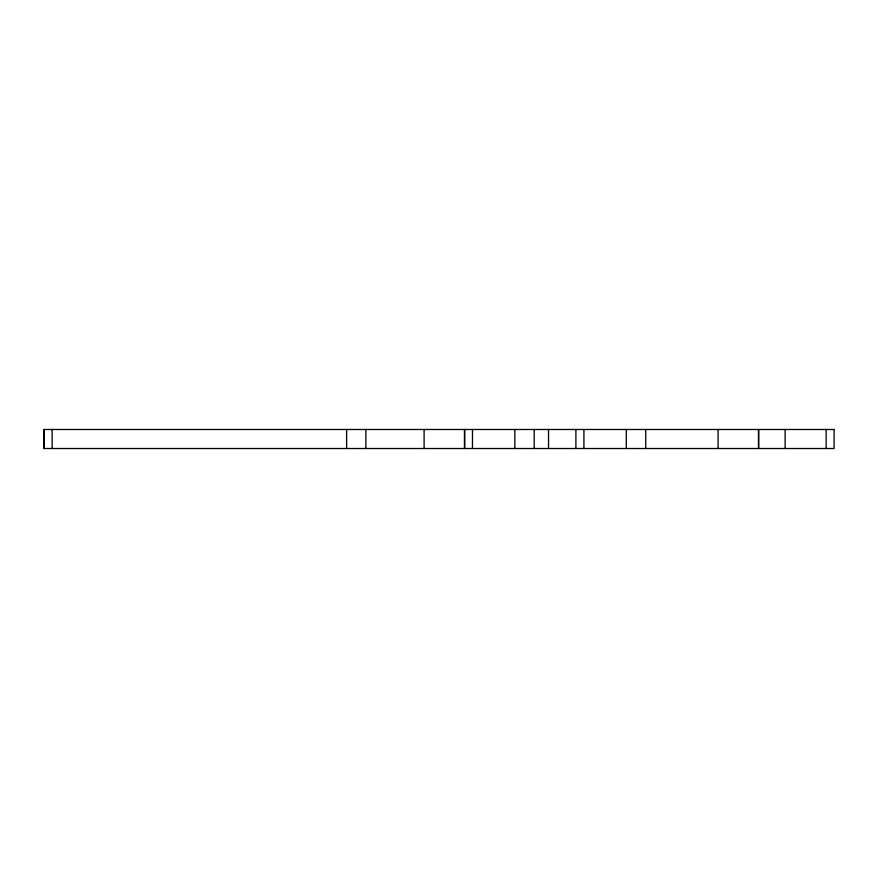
<?xml version="1.0" encoding="UTF-8"?>
<svg xmlns="http://www.w3.org/2000/svg" width="878" height="878" viewBox="0 0 878 878"><rect width="100%" height="100%" fill="white"/><g stroke="black" fill="none" stroke-linecap="round" stroke-linejoin="round"><path stroke-width="1.32" d="M826.154 429.485L826.154 448.515M785.119 429.485L785.119 448.515M758.691 429.485L758.691 448.515M758.471 429.485L758.471 448.515M718.083 429.485L718.083 448.515M645.747 429.485L645.747 448.515M626.288 429.485L626.288 448.515M583.914 429.485L583.914 448.515M575.902 429.485L575.902 448.515M548.53 429.485L548.53 448.515M534.186 429.485L534.186 448.515M514.837 429.485L514.837 448.515M472.463 429.485L472.463 448.515M464.714 429.485L464.714 448.515M464.451 429.485L464.451 448.515M424.107 429.485L424.107 448.515M365.863 429.485L365.863 448.515M346.612 429.485L346.612 448.515M52.131 429.485L52.131 448.515M44.12 429.485L44.12 448.515M834.1 429.485L43.9 429.485L43.9 448.515L834.1 448.515L834.1 429.485"/></g></svg>
